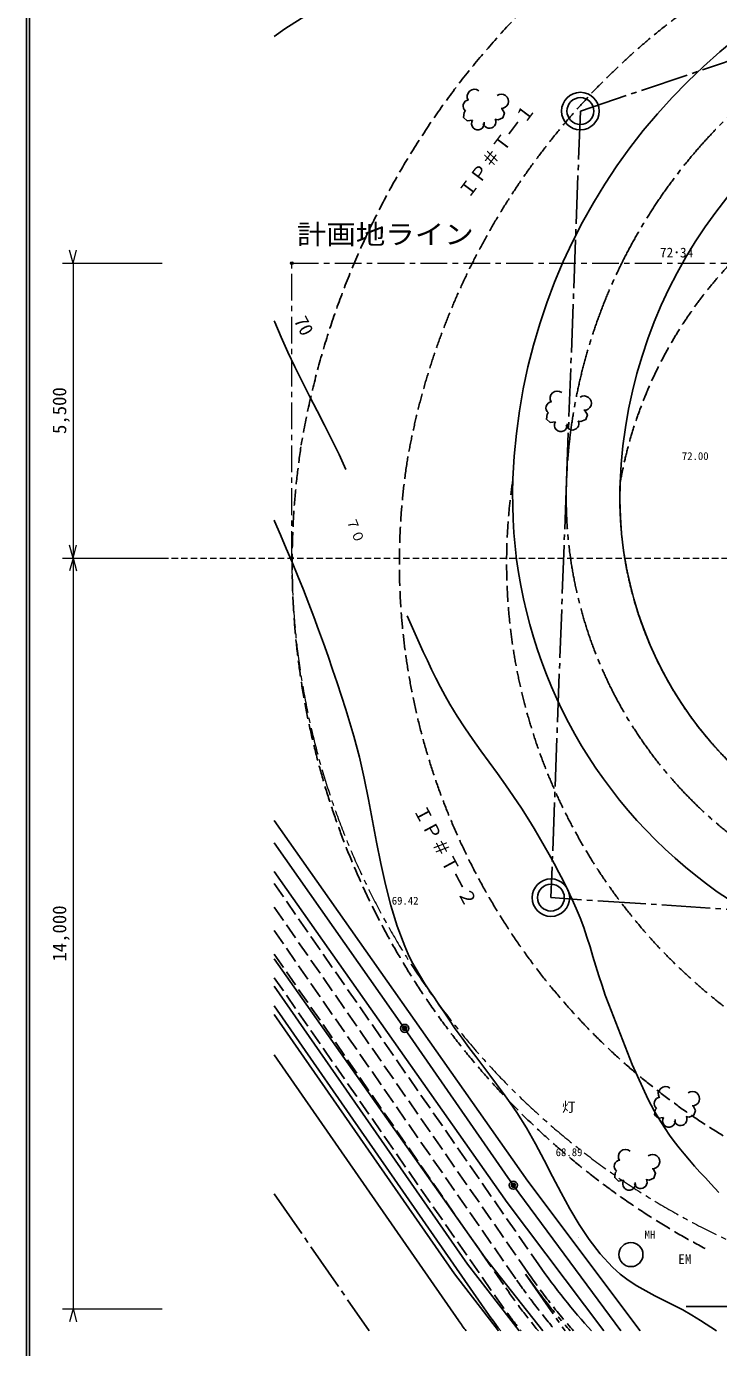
# Model space of a CAD drawing. Units: millimetres on the paper, enlarged 50 times, with parts at other scales. Extents: x -20105 to 20225, y -14150 to 14100.
# Drawn here: x -20105 to -13650, y -4585 to 7732 of the extents above; entities that cross this region are included whole.
import ezdxf
from ezdxf.enums import TextEntityAlignment as Align

# ---------------------------------------------------------------- set-up
doc = ezdxf.new("R2010")
doc.units = ezdxf.units.MM
doc.header["$LTSCALE"] = 50
doc.header["$PDMODE"] = 32
doc.header["$PDSIZE"] = 25
for name, pattern in [('CHAIN1', [8, 5, -1, 1, -1]), ('CHAIN2', [12, 9, -1, 1, -1]), ('DASHED1', [1.8, 1.2, -0.6]), ('DASHED3', [4, 3, -1])]:
    doc.linetypes.add(name, pattern=pattern)
for name, color, linetype in [('0-0_1', 4, 'Continuous'), ('0-3_4', 4, 'Continuous'), ('0-7_8', 4, 'Continuous'), ('0-9_10', 4, 'Continuous'), ('1-1', 4, 'Continuous'), ('1-2_計画', 4, 'DASHED3'), ('1-8', 4, 'Continuous'), ('F-0', 5, 'Continuous')]:
    doc.layers.add(name, color=color, linetype=linetype)
doc.layers.add('1-0_現況', color=4, linetype='Continuous', lineweight=20)
doc.styles.add('ＭＳ ゴシック', font='')
doc.styles.get('ＭＳ ゴシック').set_extended_font_data('MS Gothic')

msp = doc.modelspace()

# ---------------------------------------------------------------- linework, layer by layer
at = {"layer": '0-0_1'}
for p, q in [((-17794.21, 4988.62), (-17788.69, 4974.71)), ((-17791.2, 3121.15), (-17794.21, 3128.15)), ((-15427.51, -3032.26), (-17794.21, 327.84)), ((-16577.35, -1608.55), (-17794.21, 121.18)), ((-17794.21, -147.62), (-15622.74, -3231.62)), ((-15826.35, -3747.62), (-17794.21, -960.78)), ((-15992.48, -3807.8), (-17794.21, -1215.6)), ((-16113.44, -3896.59), (-17794.21, -1478.42)), ((-15563.81, -3070.69), (-16577.35, -1608.55)), ((-14561.44, -4429.58), (-15563.81, -3070.69)), ((-14381.44, -4429.58), (-15427.51, -3032.26)), ((-15622.74, -3231.62), (-14719.25, -4429.58)), ((-15510.91, -4429.58), (-15992.48, -3807.8)), ((-15289.28, -4429.58), (-15826.35, -3747.62)), ((-15700.64, -4429.58), (-16113.44, -3896.59)), ((-13669.33, -4429.58), (-13817.88, -4331.38))]:
    msp.add_line(p, q, dxfattribs=at)
for points in [[(-17788.69, 4974.71), (-17729.28, 4834.36), (-17666.29, 4695.59), (-17600.49, 4558.08), (-17532.64, 4421.48), (-17463.53, 4285.46), (-17393.88, 4149.65), (-17324.47, 4013.72), (-17256.08, 3877.33), (-17189.44, 3740.12), (-17125.33, 3601.76)], [(-16544.4, -915.91), (-16576.47, -843.32), (-16646.94, -654.89), (-16706.22, -462.89), (-16756.61, -268.04), (-16800.36, -71.06), (-16839.78, 127.37), (-16877.14, 326.51), (-16914.75, 525.67), (-16954.85, 724.12), (-16999.74, 921.15), (-17051.7, 1116.05), (-17088.75, 1240.98), (-17127.12, 1365.48), (-17166.73, 1489.63), (-17207.49, 1613.42), (-17249.29, 1736.86), (-17292.06, 1859.99), (-17335.71, 1982.81), (-17380.15, 2105.33), (-17425.3, 2227.6), (-17471.07, 2349.61), (-17521.29, 2479.45), (-17573.28, 2608.56), (-17626.65, 2737.15), (-17681.02, 2865.34), (-17736.02, 2993.29), (-17791.2, 3121.15)], [(-16555.07, 2237.19), (-16517.47, 2153.62), (-16479.92, 2069.96), (-16442.19, 1986.38), (-16404.07, 1902.95), (-16365.34, 1819.84), (-16325.79, 1737.16), (-16285.18, 1655.02), (-16243.32, 1573.54), (-16199.98, 1492.88), (-16154.94, 1413.13), (-16087.35, 1301.48), (-16016.16, 1192.12), (-15942.23, 1084.49), (-15866.38, 978.07), (-15789.48, 872.32), (-15712.35, 766.69), (-15635.85, 660.65), (-15560.82, 553.67), (-15488.08, 445.22), (-15418.53, 334.75), (-15370.12, 254.41), (-15322.23, 173.68), (-15275.02, 92.51), (-15228.66, 10.87), (-15183.25, -71.3), (-15139.01, -154.08), (-15096.03, -237.49), (-15054.49, -321.58), (-15014.56, -406.4), (-14976.37, -492.02), (-14940.55, -579.42), (-14907.76, -667.98), (-14877.33, -757.42), (-14848.57, -847.51), (-14820.82, -937.98), (-14793.39, -1028.6), (-14765.6, -1119.1), (-14736.76, -1209.2), (-14706.24, -1298.68)], [(-13817.88, -4331.38), (-13899.72, -4280.99), (-13984.14, -4234.12), (-14070.19, -4189.54), (-14156.94, -4145.95), (-14243.44, -4102.13), (-14328.73, -4056.83), (-14411.88, -4008.8), (-14491.92, -3956.77), (-14567.92, -3899.5), (-14638.94, -3835.72), (-14753.19, -3711.29), (-14856.03, -3577.9), (-14949.66, -3437.21), (-15036.28, -3290.98), (-15118.11, -3140.89), (-15197.34, -2988.64), (-15276.16, -2835.95), (-15356.81, -2684.53), (-15441.46, -2536.07), (-15532.34, -2392.28), (-15593.28, -2303.74), (-15655.89, -2216.35), (-15719.73, -2129.83), (-15784.38, -2043.86), (-15849.4, -1958.17), (-15914.38, -1872.43), (-15978.88, -1786.37), (-16042.5, -1699.69), (-16104.78, -1612.09), (-16165.32, -1523.27), (-16209.73, -1457.24), (-16254.69, -1391.36), (-16299.72, -1325.41), (-16344.33, -1259.17), (-16388.04, -1192.42), (-16430.39, -1124.93), (-16470.87, -1056.5), (-16509.04, -986.9), (-16544.4, -915.91)], [(-14706.24, -1298.68), (-14673.3, -1387.25), (-14630.16, -1498.81), (-14587.25, -1610.65), (-14544.01, -1722.49), (-14499.96, -1834.01), (-14454.55, -1944.91), (-14407.27, -2054.89), (-14357.58, -2163.62), (-14304.97, -2270.81), (-14248.9, -2376.14), (-14188.87, -2479.32), (-14148.97, -2542), (-14106.88, -2603.18), (-14062.84, -2663.05), (-14017.14, -2721.76), (-13970.02, -2779.45), (-13921.78, -2836.3), (-13872.68, -2892.46), (-13822.98, -2948.09), (-13772.95, -3003.34), (-13722.87, -3058.37), (-13648.09, -3139.72)]]:
    msp.add_lwpolyline(points, dxfattribs=at)
for centre, radius in [((-16577.35, -1608.55), 37.5), ((-16577.35, -1608.55), 18.75), ((-15563.81, -3070.69), 37.5), ((-15563.81, -3070.69), 18.75)]:
    msp.add_circle(centre, radius, dxfattribs=at)
for p in [(-16577.35, -1608.55), (-15563.81, -3070.69)]:
    msp.add_point(p, dxfattribs=at)
at = {"layer": '0-3_4'}
msp.add_line((-13050.64, -4201.19), (-13950.64, -4201.19), dxfattribs=at)
at = {"layer": '0-7_8'}
for p, q in [((-13887.3, -2332.32), (-13864.23, -2373.4)), ((-13864.23, -2373.4), (-13879.91, -2417.41))]:
    msp.add_line(p, q, dxfattribs=at)
for points in [[(-15945.58, 6859.31), (-15993.26, 6852.57), (-16028.26, 6884.2), (-16023.25, 6929.59), (-16011.54, 6942.09)], [(-15669.54, 6965.65), (-15646.52, 6924.58), (-15662.16, 6880.58), (-15706.52, 6861.74), (-15732.73, 6867.25)], [(-15171.85, 4045.8), (-15219.58, 4039.05), (-15254.55, 4070.69), (-15249.58, 4116.1), (-15237.88, 4128.59)], [(-14895.87, 4152.12), (-14872.84, 4111.08), (-14888.46, 4067.07), (-14932.85, 4048.25), (-14959.04, 4053.75)], [(-14163.33, -2438.66), (-14210.99, -2445.4), (-14245.99, -2413.78), (-14241, -2368.38), (-14229.29, -2355.87)], [(-13879.91, -2417.41), (-13924.27, -2436.24), (-13950.47, -2430.71)], [(-14535.54, -3025.17), (-14583.2, -3031.91), (-14618.2, -3000.28), (-14613.21, -2954.89), (-14601.5, -2942.38)], [(-14259.51, -2918.83), (-14236.44, -2959.91), (-14252.12, -3003.91), (-14296.47, -3022.74), (-14322.68, -3017.22)]]:
    msp.add_lwpolyline(points, dxfattribs=at)
for centre, radius, start, end in [((-15927.62, 7079.82), 66.92, 50.81749, 211.6198), ((-15975.09, 6989.56), 57.8, 95.4446, 232.3387), ((-15675.93, 7033.68), 66.92, 267.51799, 125.58609), ((-15894.47, 6827.44), 59.6, 147.3884, 12.41389), ((-15786.31, 6843.06), 59.95, 194.4274, 25.53119), ((-15153.94, 4266.31), 66.92, 50.81749, 211.6198), ((-15201.42, 4176.06), 57.8, 95.4446, 232.3387), ((-14902.27, 4220.19), 66.92, 267.51799, 125.58609), ((-15120.76, 4013.96), 59.6, 147.3884, 12.41389), ((-15012.63, 4029.58), 59.95, 194.4274, 25.53119), ((-14145.37, -2218.16), 66.92, 50.81749, 211.6198), ((-13893.68, -2264.26), 66.92, 267.51799, 125.58609), ((-14192.84, -2308.42), 57.8, 95.4446, 232.3387), ((-14112.22, -2470.52), 59.6, 147.3884, 12.41389), ((-14004.13, -2454.88), 59.95, 194.4274, 25.53119), ((-14517.58, -2804.66), 66.92, 50.81749, 211.6198), ((-14265.88, -2850.77), 66.92, 267.51799, 125.58609), ((-14565.05, -2894.92), 57.8, 95.4446, 232.3387), ((-14484.43, -3057.03), 59.6, 147.3884, 12.41389), ((-14376.34, -3041.38), 59.95, 194.4274, 25.53119)]:
    msp.add_arc(centre, radius, start, end, dxfattribs=at)
at = {"layer": '0-9_10'}
msp.add_circle((-14467.17, -3717.53), 112.5, dxfattribs=at)
at = {"layer": '1-0_現況'}
for p, q in [((-19669.8, 5526.32), (-19702.15, 5647.07)), ((-19669.8, 5526.32), (-19637.44, 5647.07)), ((-19669.8, 5526.32), (-19669.8, 2776.32)), ((-19669.8, 2776.32), (-19702.15, 2897.07)), ((-19669.8, 2776.32), (-19637.44, 2897.07)), ((-19669.8, 2776.32), (-19702.15, 2655.58)), ((-19669.8, 2776.32), (-19637.44, 2655.58)), ((-19669.8, 2776.32), (-19669.8, -4223.68)), ((-19669.8, -4223.68), (-19702.15, -4344.42)), ((-19669.8, -4223.68), (-19637.44, -4344.42))]:
    msp.add_line(p, q, dxfattribs=at)
at = {"layer": '1-0_現況', "color": 7}
for p, q in [((-19769.8, 5526.32), (-18839.18, 5526.32)), ((-19769.8, 2776.32), (-18839.18, 2776.32)), ((-19769.8, -4223.68), (-18839.18, -4223.68))]:
    msp.add_line(p, q, dxfattribs=at)
at = {"layer": '1-0_現況', "color": 6, "linetype": 'CHAIN1'}
for p, q in [((-17629.75, 5526.32), (-7879.75, 5526.32)), ((-17629.75, 2776.32), (-17629.75, 5526.32))]:
    msp.add_line(p, q, dxfattribs=at)
at = {"layer": '1-0_現況', "color": 2, "linetype": 'DASHED1'}
msp.add_line((-19021.24, 2776.32), (-6618.18, 2776.32), dxfattribs=at)
at = {"layer": '1-0_現況', "color": 6, "linetype": 'CHAIN1'}
msp.add_arc((-10629.75, 2776.32), 7000, 180, 270, dxfattribs=at)
at = {"layer": '1-0_現況', "color": 6}
for p in [(-17629.75, 5526.32), (-17629.75, 2776.32)]:
    msp.add_point(p, dxfattribs=at)
at = {"layer": '1-1'}
for p, q in [((-17794.21, 7639.56), (-17694.04, 7709.11)), ((-17794.21, -1398.94), (-15860.2, -4184.27)), ((-17794.21, -1854.8), (-16070.97, -4336.58))]:
    msp.add_line(p, q, dxfattribs=at)
at = {"layer": '1-1', "linetype": 'DASHED3'}
for p, q in [((-17794.21, -259.28), (-15326.28, -3813.54)), ((-17794.21, -478.45), (-15428.96, -3884.83)), ((-17794.21, -697.61), (-15531.64, -3956.13)), ((-17794.21, -916.77), (-15634.31, -4027.42)), ((-17794.21, -1135.94), (-15736.99, -4098.71))]:
    msp.add_line(p, q, dxfattribs=at)
at = {"layer": '1-1'}
for centre, radius, start, end in [((-13892.39, 1831.4), 7000, 76.43248, 122.89441), ((-10071.25, 3307.43), 5500, 108.62627, 177.8541), ((-10071.25, 3307.43), 4500, 108.62624, 177.8541), ((-11070.55, 3344.87), 4500, 177.85408, 279.05585), ((-11070.55, 3344.87), 3500, 177.85408, 258.23552), ((-10521.08, -476.99), 5850, 214.7746, 222.50505), ((-10521.08, -476.99), 6500, 214.7746, 217.45151), ((-10521.08, -476.99), 6760, 214.7746, 215.78192)]:
    msp.add_arc(centre, radius, start, end, dxfattribs=at)
at = {"layer": '1-1', "linetype": 'DASHED3'}
for radius, end in [(5975, 221.41591), (6225, 219.41652), (6100, 220.38831), (6350, 218.49557)]:
    msp.add_arc((-10521.08, -476.99), radius, 214.7746, end, dxfattribs=at)
at = {"layer": '1-2_計画'}
for centre, radius, start, end in [((-10043.99, 2561.25), 7604.69, 124.67839, 170.39748), ((-10043.99, 2561.25), 6604.69, 112.62891, 170.39748), ((-10629.75, 2776.32), 4000, 15.98013, 169.92706), ((-10395.33, 2730.74), 7230.94, 171.39526, 242.14171), ((-10395.33, 2730.74), 6230.94, 171.39526, 242.14171), ((-10395.33, 2730.74), 5230.94, 171.39526, 242.14171)]:
    msp.add_arc(centre, radius, start, end, dxfattribs=at)
at = {"layer": '1-8', "linetype": 'CHAIN2'}
for p, q in [((-11668.22, 8045.54), (-14938.52, 6943.3)), ((-15067.74, 3494.66), (-14938.52, 6943.3)), ((-15067.74, 3494.66), (-15213.3, -389.88)), ((-11334.51, -646.4), (-15213.3, -389.88)), ((-17794.21, -3152.26), (-16907.29, -4429.58)), ((-15449.49, -3899.09), (-15081.15, -4429.58))]:
    msp.add_line(p, q, dxfattribs=at)
at = {"layer": '1-8'}
for centre, radius in [((-14938.52, 6943.3), 175), ((-14938.52, 6943.3), 125), ((-15213.3, -389.88), 175), ((-15213.3, -389.88), 125)]:
    msp.add_circle(centre, radius, dxfattribs=at)
at = {"layer": '1-8', "linetype": 'CHAIN2'}
for centre, radius, start, end in [((-10071.25, 3307.43), 5000, 108.62627, 177.8541), ((-11070.55, 3344.87), 4000, 177.85408, 266.21625), ((-11070.55, 3344.87), 3500, 177.85408, 266.21623), ((-10608.69, -526.18), 5900, 214.86751, 221.42152)]:
    msp.add_arc(centre, radius, start, end, dxfattribs=at)
at = {"layer": '1-8'}
msp.add_arc((-10521.08, -476.99), 5400, 214.7746, 214.77463, dxfattribs=at)
at = {"layer": 'F-0'}
msp.add_line((-20105, -14150), (-20105, 14100), dxfattribs=at)
at = {"layer": 'F-0', "color": 4}
msp.add_line((-20075, -14100), (-20075, 14100), dxfattribs=at)

# ---------------------------------------------------------------- texts
at = {"layer": '0-0_1', "style": 'ＭＳ ゴシック'}
msp.add_text('７０', height=91.64, rotation=291.801, dxfattribs=at).set_placement((-17150.47, 3124.42), align=Align.BOTTOM_LEFT)
at = {"layer": '0-7_8', "style": 'ＭＳ ゴシック'}
msp.add_text('72･34', height=91.64, dxfattribs=at).set_placement((-14197.02, 5551.23), align=Align.BOTTOM_LEFT)
at = {"layer": '0-7_8', "color": 7, "style": 'ＭＳ ゴシック'}
msp.add_text('70', height=128.3, rotation=297, dxfattribs=at).set_placement((-17648.05, 4972.85), align=Align.BOTTOM_LEFT)
at = {"layer": '0-9_10', "style": 'ＭＳ ゴシック'}
for s, height, p in [('72.00', 73.31, (-13992.04, 3668.04)), ('69.42', 73.31, (-16697.5, -476.86)), ('灯', 91.64, (-15110.1, -2414.89)), ('68.89', 73.31, (-15168.76, -2821.58)), ('MH', 73.31, (-14339.89, -3590.26)), ('EM', 91.64, (-14026.77, -3834.11))]:
    msp.add_text(s, height=height, dxfattribs=at).set_placement(p, align=Align.BOTTOM_LEFT)
at = {"layer": '1-0_現況', "color": 3, "style": 'ＭＳ ゴシック', "width": 1.1}
msp.add_text('計画地ライン', height=183.3, dxfattribs=at).set_placement((-17582.94, 5647.56), align=Align.BOTTOM_LEFT)
at = {"layer": '1-0_現況', "color": 7, "style": 'ＭＳ ゴシック'}
for s, p in [('5,500', (-19694.8, 3932.57)), ('14,000', (-19694.8, -986.18))]:
    msp.add_text(s, height=128.3, rotation=90, dxfattribs=at).set_placement(p, align=Align.BOTTOM_LEFT)
at = {"layer": '1-8', "color": 7, "style": 'ＭＳ ゴシック'}
for s, rotation, p in [('ＩＰ＃Ｔー１', 53.027, (-15952.36, 6093.3)), ('ＩＰ＃Ｔー２', 298.095, (-16534.18, 415.28))]:
    msp.add_text(s, height=128.3, rotation=rotation, dxfattribs=at).set_placement(p, align=Align.BOTTOM_LEFT)

doc.saveas('drawing.dxf')
